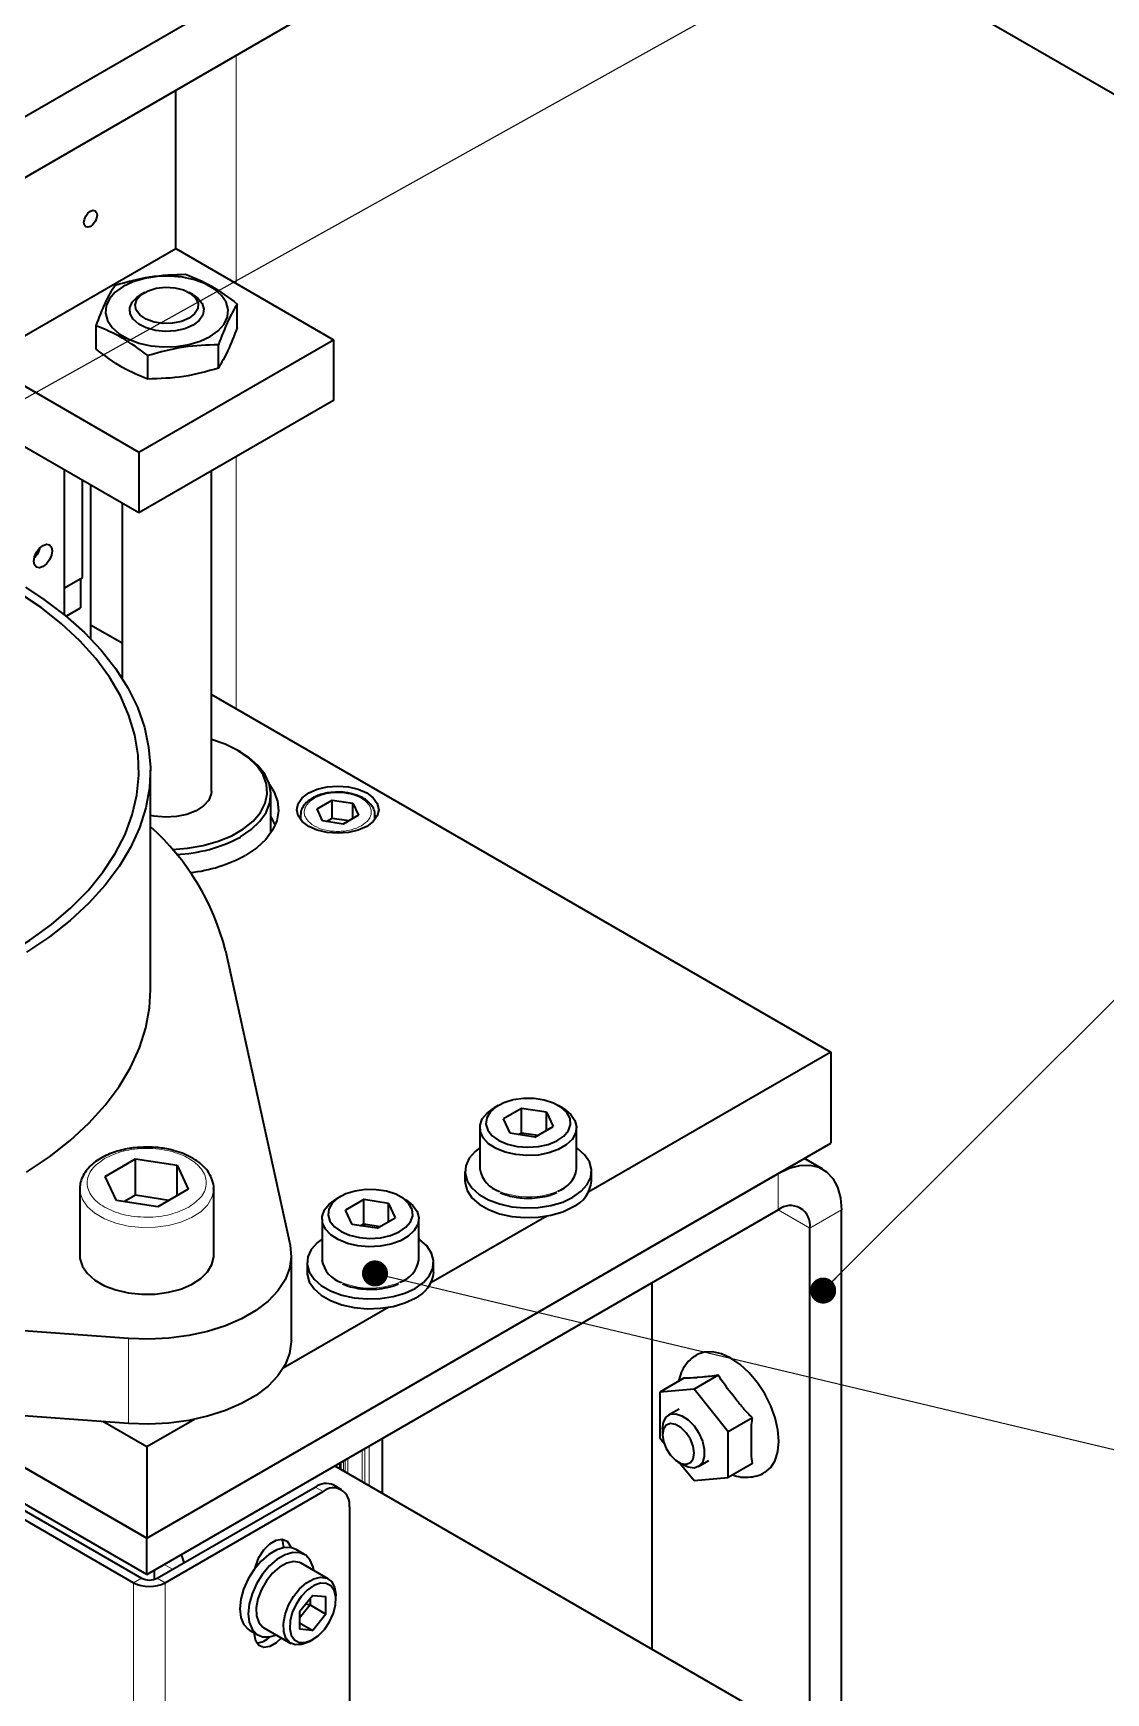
# Paper-space layout 'Blatt1' of a CAD drawing. Header units: millimetres. Extents: x 0 to 1189, y 0 to 841.
# Drawn here: x 979.14 to 1007.97, y 587.57 to 632.18 of the extents above; entities that cross this region are included whole.
import ezdxf

# ---------------------------------------------------------------- set-up
doc = ezdxf.new("R2010")
doc.units = ezdxf.units.MM
doc.layers.add('BESCHRIFTUNG', color=5, linetype='Continuous')
doc.dimstyles.new('SLDDIMSTYLE0', dxfattribs={"dimtxt": 0.18, "dimasz": 0.7, "dimexe": 0, "dimexo": 0.0625, "dimgap": 0, "dimtad": 0, "dimtih": 1, "dimtoh": 1, "dimdec": 0, "dimrnd": 1e-09, "dimzin": 0, "dimdsep": 46, "dimtxsty": 'Standard', "dimblk1": 'DOT', "dimblk2": 'DOT', "dimsah": 1, "dimcen": 0.09, "dimadec": 0, "dimazin": 0, "dimtfac": 0.7, "dimtdec": 0, "dimtofl": 0, "dimtmove": 0, "dimatfit": 3, "dimldrblk": 'DOT', "dimfxl": 1, "dimfrac": 2, "dimtolj": 1, "dimtzin": 0, "dimarcsym": 0})

# ---------------------------------------------------------------- blocks, each defined once
blk = doc.blocks.new('_Dot')
at = {"color": 0, "linetype": 'ByBlock', "lineweight": -2}
blk.add_line((-0.5, 0), (-1, 0), dxfattribs=at)
at = {"color": 0, "linetype": 'ByBlock', "const_width": 0.5}
blk.add_lwpolyline([(-0.25, 0, 1), (0.25, 0, 1)], format="xyb", close=True, dxfattribs=at)

psp = doc.layouts.new('Blatt1')

# ---------------------------------------------------------------- linework, layer by layer
at = {"color": 7, "linetype": 'Continuous', "lineweight": 35}
for p, q in [((1041.067, 611.561), (952.496, 662.671)), ((986.507, 634.31), (978.022, 629.412)), ((986.507, 632.677), (978.729, 628.187)), ((982.972, 626.39), (982.972, 630.636)), ((977.739, 623.369), (982.972, 626.39)), ((982.972, 626.39), (987.215, 623.94)), ((982.133, 625.209), (982.024, 625.146)), ((983.439, 625.146), (983.33, 625.209)), ((981.732, 624.738), (981.732, 624.7)), ((983.732, 624.7), (983.732, 624.738)), ((984.628, 624.27), (984.628, 624.9)), ((980.835, 623.683), (980.835, 624.313)), ((981.982, 620.92), (987.215, 623.94)), ((984.12, 623.175), (984.12, 623.805)), ((987.215, 623.94), (987.215, 622.307)), ((977.739, 623.369), (981.982, 620.92)), ((982.223, 622.882), (982.223, 623.512)), ((987.215, 622.307), (981.982, 619.287)), ((981.982, 619.287), (977.315, 621.981)), ((981.982, 620.92), (981.982, 619.287)), ((979.988, 616.542), (979.988, 620.438)), ((980.469, 617.546), (980.469, 620.16)), ((983.932, 611.798), (983.932, 620.412)), ((980.681, 620.038), (980.681, 615.912)), ((981.532, 619.547), (981.532, 614.848)), ((979.988, 617.269), (980.469, 617.546)), ((980.412, 617.514), (980.412, 616.73)), ((980.029, 616.509), (980.412, 616.73)), ((980.681, 616.28), (981.532, 615.789)), ((983.932, 614.404), (1000.579, 604.794)), ((984.712, 612.86), (984.641, 612.9)), ((982.291, 606.463), (982.291, 612.374)), ((985.532, 610.687), (985.532, 611.717)), ((986.328, 611.162), (986.328, 611.173)), ((986.328, 611.162), (986.328, 611.044)), ((986.77, 611.329), (987.178, 611.565)), ((986.919, 611.007), (986.77, 611.329)), ((987.178, 611.565), (987.736, 611.479)), ((987.178, 611.075), (987.178, 611.565)), ((987.885, 611.157), (987.477, 610.921)), ((987.736, 611.479), (987.885, 611.157)), ((987.736, 611.071), (987.736, 611.479)), ((988.328, 611.162), (988.327, 611.142)), ((988.328, 611.044), (988.328, 611.162)), ((987.477, 610.921), (986.919, 611.007)), ((987.178, 611.075), (987.031, 610.99)), ((987.624, 611.006), (987.178, 611.075)), ((984.309, 607.524), (986.05, 599.601)), ((1000.579, 604.794), (994.074, 601.038)), ((1000.579, 604.794), (1000.579, 602.344)), ((991.641, 603.357), (991.528, 603.292)), ((992.268, 603.278), (991.778, 602.995)), ((992.937, 603.174), (992.268, 603.278)), ((992.268, 602.625), (992.268, 603.278)), ((992.937, 603.174), (993.116, 602.788)), ((992.937, 602.685), (992.937, 603.174)), ((993.367, 603.292), (993.253, 603.357)), ((991.147, 602.761), (991.147, 601.65)), ((991.957, 602.609), (991.778, 602.995)), ((992.626, 602.505), (993.116, 602.788)), ((993.747, 601.65), (993.747, 602.761)), ((982.194, 591.731), (1000.579, 602.344)), ((992.626, 602.505), (991.957, 602.609)), ((992.18, 602.574), (992.268, 602.625)), ((992.268, 602.625), (992.286, 602.558)), ((992.268, 602.625), (992.714, 602.556)), ((981.079, 601.451), (981.896, 601.922)), ((981.896, 601.922), (983.011, 601.75)), ((981.896, 600.943), (981.896, 601.922)), ((1000.365, 601.646), (999.868, 601.933)), ((981.378, 600.807), (981.079, 601.451)), ((982.194, 591.731), (999.165, 601.528)), ((983.011, 601.75), (983.31, 601.106)), ((983.011, 600.934), (983.011, 601.75)), ((990.747, 601.585), (990.747, 601.324)), ((994.147, 601.324), (994.147, 601.585)), ((980.395, 601.115), (980.395, 599.319)), ((981.896, 600.943), (981.601, 600.773)), ((982.788, 600.805), (981.896, 600.943)), ((983.31, 601.106), (982.493, 600.635)), ((983.995, 599.319), (983.995, 601.115)), ((987.398, 600.908), (987.285, 600.842)), ((989.124, 600.842), (989.011, 600.908)), ((982.493, 600.635), (981.378, 600.807)), ((982.194, 590.751), (999.165, 600.548)), ((988.025, 600.829), (987.535, 600.546)), ((987.715, 600.16), (987.535, 600.546)), ((988.694, 600.725), (988.025, 600.829)), ((988.025, 600.175), (988.025, 600.829)), ((988.694, 600.725), (988.874, 600.339)), ((988.694, 600.235), (988.694, 600.725)), ((1000.862, 575.115), (1000.862, 600.548)), ((986.905, 600.312), (986.905, 599.201)), ((988.384, 600.056), (987.715, 600.16)), ((987.938, 600.125), (988.025, 600.175)), ((988.025, 600.175), (988.043, 600.109)), ((988.025, 600.175), (988.471, 600.106)), ((988.384, 600.056), (988.874, 600.339)), ((989.505, 599.201), (989.505, 600.312)), ((992.942, 600.385), (989.831, 598.589)), ((1000.013, 574.241), (1000.013, 600.058)), ((986.081, 597.038), (986.081, 599.319)), ((986.505, 599.136), (986.505, 598.875)), ((989.905, 598.875), (989.905, 599.136)), ((995.771, 598.588), (995.771, 588.746)), ((981.705, 597.093), (967.981, 598.099)), ((988.699, 597.936), (985.864, 596.299)), ((996.632, 596.024), (995.983, 595.649)), ((997.551, 596.106), (996.902, 595.731)), ((997.134, 596.055), (996.995, 596.043)), ((981.705, 594.812), (967.981, 595.817)), ((996.902, 595.731), (995.983, 595.649)), ((995.983, 595.649), (995.983, 594.423)), ((997.821, 594.587), (996.902, 595.731)), ((998.054, 595.431), (997.914, 595.605)), ((996.502, 595.198), (996.219, 595.035)), ((976.891, 594.792), (982.194, 591.731)), ((982.194, 594.18), (981.012, 594.863)), ((983.474, 594.919), (982.194, 594.18)), ((996.053, 594.668), (996.053, 594.505)), ((998.471, 594.962), (997.821, 594.587)), ((988.528, 592.929), (988.528, 594.407)), ((995.983, 594.423), (996.088, 594.292)), ((997.821, 593.362), (997.821, 594.587)), ((998.443, 594.24), (998.443, 594.427)), ((982.194, 591.731), (977.951, 594.18)), ((982.194, 594.18), (982.194, 591.731)), ((987.398, 593.755), (987.398, 593.581)), ((996.478, 593.77), (996.619, 593.689)), ((997.019, 593.649), (997.302, 593.812)), ((976.537, 593.592), (981.841, 590.53)), ((976.749, 593.714), (982.053, 590.652)), ((987.248, 593.668), (998.316, 587.276)), ((996.533, 593.738), (996.902, 593.279)), ((996.902, 593.279), (997.821, 593.362)), ((998.471, 593.736), (997.821, 593.362)), ((982.194, 590.751), (977.951, 593.2)), ((982.477, 590.652), (986.72, 593.102)), ((982.689, 590.53), (986.932, 592.979)), ((987.432, 593.029), (987.22, 593.151)), ((987.639, 592.571), (987.639, 586.039)), ((982.194, 590.751), (982.194, 591.731)), ((986.433, 591.29), (986.206, 591.42)), ((982.399, 590.62), (982.399, 590.869)), ((987.071, 590.632), (986.343, 591.053)), ((986.656, 590.189), (986.303, 589.749)), ((986.656, 590.189), (987.01, 590.157)), ((987.278, 590.077), (987.278, 590.175)), ((986.585, 589.931), (986.303, 589.579)), ((986.303, 589.749), (986.303, 589.278)), ((986.473, 589.961), (986.585, 589.931)), ((986.585, 590.101), (986.585, 589.931)), ((986.585, 589.931), (987.01, 589.686)), ((987.01, 589.686), (987.01, 590.157)), ((985.343, 589.321), (986.071, 588.9)), ((986.303, 589.45), (986.656, 589.246)), ((986.656, 589.246), (986.303, 589.278)), ((987.01, 589.686), (986.656, 589.246)), ((984.956, 589.255), (985.183, 589.125)), ((985.093, 589.142), (985.093, 589.176)), ((986.571, 588.95), (986.656, 588.999))]:
    psp.add_line(p, q, dxfattribs=at)
at = {"color": 8, "linetype": 'Continuous', "lineweight": 18}
for p, q in [((984.598, 625.451), (984.598, 631.575)), ((984.598, 614.019), (984.598, 620.797)), ((999.165, 600.548), (999.165, 601.528)), ((1000.013, 600.058), (999.165, 600.548)), ((1000.013, 600.058), (1000.862, 600.548)), ((981.705, 594.812), (981.705, 597.093)), ((988.176, 594.204), (988.176, 593.132)), ((987.375, 593.594), (987.375, 593.742)), ((987.486, 593.806), (987.486, 593.53)), ((987.524, 593.509), (987.524, 593.827)), ((987.601, 593.872), (987.601, 593.464)), ((987.98, 593.245), (987.98, 594.091)), ((988.057, 593.2), (988.057, 594.136)), ((986.932, 592.979), (986.72, 593.102)), ((982.053, 590.652), (981.841, 590.53)), ((982.477, 590.652), (982.689, 590.53)), ((982.888, 590.89), (982.662, 591.021)), ((981.841, 582.365), (981.841, 590.53)), ((982.689, 582.365), (982.689, 590.53))]:
    psp.add_line(p, q, dxfattribs=at)
at = {"color": 7, "linetype": 'Continuous', "lineweight": 35, "flags": 128}
for points in [[(980.681, 626.986), (980.613, 626.962), (980.556, 626.974), (980.518, 627.018), (980.504, 627.088), (980.518, 627.174), (980.556, 627.262), (980.613, 627.34), (980.681, 627.394), (980.749, 627.418), (980.806, 627.407), (980.844, 627.362), (980.858, 627.292), (980.844, 627.206), (980.806, 627.118), (980.749, 627.04), (980.681, 626.986)], [(983.898, 624.026), (984.115, 624.181), (984.272, 624.358), (984.361, 624.551), (984.379, 624.75), (984.325, 624.946), (984.202, 625.132), (984.014, 625.299), (983.77, 625.44), (983.481, 625.548), (983.159, 625.62), (982.818, 625.651), (982.473, 625.641), (982.14, 625.589), (981.833, 625.499), (981.565, 625.373), (981.348, 625.219), (981.191, 625.041), (981.102, 624.849), (981.084, 624.65), (981.138, 624.453), (981.261, 624.267), (981.449, 624.1), (981.693, 623.96), (981.982, 623.851), (982.304, 623.78), (982.645, 623.749), (982.99, 623.759), (983.323, 623.811), (983.63, 623.901), (983.898, 624.026)], [(983.439, 624.33), (983.222, 624.235), (982.968, 624.177), (982.697, 624.161), (982.429, 624.188), (982.183, 624.255), (981.978, 624.358), (981.828, 624.49), (981.746, 624.64), (981.737, 624.797), (981.801, 624.95), (981.935, 625.087), (982.024, 625.146)], [(983.33, 624.517), (983.127, 624.431), (982.889, 624.383), (982.637, 624.377), (982.393, 624.415), (982.179, 624.493), (982.015, 624.603), (981.914, 624.737), (981.886, 624.881), (981.932, 625.024), (982.05, 625.153), (982.229, 625.256), (982.452, 625.324), (982.7, 625.351), (982.951, 625.335), (983.182, 625.277), (983.373, 625.182), (983.507, 625.059), (983.573, 624.918), (983.563, 624.772), (983.48, 624.635), (983.33, 624.517)], [(983.439, 625.146), (983.568, 625.054), (983.685, 624.912), (983.731, 624.758), (983.703, 624.601), (983.603, 624.455), (983.439, 624.33)], [(979.408, 618.412), (979.503, 618.445), (979.583, 618.429), (979.637, 618.368), (979.656, 618.269), (979.637, 618.149), (979.583, 618.025), (979.503, 617.917), (979.408, 617.841), (979.313, 617.808), (979.233, 617.823), (979.179, 617.885), (979.161, 617.983), (979.179, 618.104), (979.233, 618.227), (979.313, 618.336), (979.408, 618.412)], [(978.423, 607.407), (979.056, 607.802), (979.635, 608.224), (980.157, 608.669), (980.618, 609.137), (981.015, 609.624), (981.347, 610.127), (981.611, 610.643), (981.806, 611.169), (981.931, 611.702), (981.984, 612.239), (981.966, 612.777), (981.877, 613.313), (981.717, 613.843), (981.488, 614.364), (981.189, 614.874), (980.824, 615.369), (980.395, 615.847), (979.903, 616.304), (979.353, 616.738), (978.746, 617.146), (978.723, 617.16)], [(978.939, 617.285), (979.432, 616.961), (980.006, 616.528), (980.521, 616.071), (980.974, 615.594), (981.364, 615.097), (981.688, 614.586), (981.944, 614.061), (982.13, 613.527), (982.246, 612.986), (982.291, 612.442), (982.264, 611.897), (982.166, 611.355), (981.997, 610.819), (981.758, 610.292), (981.451, 609.777), (981.078, 609.276), (980.64, 608.794), (980.14, 608.331), (979.581, 607.892), (978.966, 607.479)], [(984.641, 612.901), (984.3, 613.067), (983.932, 613.195)], [(982.875, 610.242), (983.286, 610.273), (983.713, 610.346), (984.114, 610.459), (984.477, 610.609), (984.792, 610.791), (985.051, 611.001), (985.247, 611.232), (985.374, 611.479), (985.429, 611.734), (985.411, 611.991), (985.319, 612.243), (985.157, 612.483), (984.929, 612.704), (984.641, 612.901)], [(984.711, 610.574), (985.003, 610.772), (985.236, 610.995), (985.405, 611.236), (985.504, 611.49), (985.531, 611.749), (985.486, 612.008), (985.369, 612.259), (985.184, 612.497), (984.936, 612.714), (984.712, 612.86)], [(983.932, 611.798), (983.926, 611.733), (983.861, 611.564), (983.724, 611.409), (983.525, 611.279), (983.276, 611.181), (982.993, 611.122), (982.694, 611.106), (982.397, 611.133), (982.291, 611.154)], [(985.492, 611.986), (985.609, 611.799), (985.705, 611.54), (985.731, 611.275), (985.687, 611.011), (985.574, 610.754), (985.394, 610.51), (985.152, 610.285), (984.853, 610.084)], [(986.55, 611.758), (986.778, 611.858), (987.043, 611.922), (987.328, 611.944), (987.612, 611.922), (987.878, 611.858), (988.106, 611.758), (988.28, 611.626), (988.39, 611.473), (988.428, 611.308), (988.39, 611.144), (988.28, 610.991), (988.106, 610.859), (987.878, 610.759), (987.612, 610.695), (987.328, 610.673), (987.043, 610.695), (986.778, 610.759), (986.55, 610.859), (986.375, 610.991), (986.265, 611.144), (986.228, 611.308), (986.265, 611.473), (986.375, 611.626), (986.55, 611.758)], [(985.647, 610.9), (985.574, 611.046), (985.532, 611.114)], [(978.966, 601.568), (979.581, 601.981), (980.14, 602.42), (980.64, 602.883), (981.078, 603.365), (981.451, 603.866), (981.758, 604.381), (981.997, 604.908), (982.166, 605.444), (982.264, 605.986), (982.291, 606.463)], [(992.111, 602.036), (991.83, 602.1), (991.583, 602.2), (991.382, 602.33), (991.239, 602.484), (991.161, 602.652), (991.152, 602.826), (991.213, 602.997), (991.341, 603.155), (991.528, 603.292)], [(992.152, 602.256), (992.435, 602.234), (992.719, 602.252), (992.986, 602.312), (993.219, 602.407), (993.403, 602.533), (993.528, 602.682), (993.584, 602.843), (993.569, 603.008), (993.484, 603.166), (993.333, 603.306), (993.127, 603.42), (992.878, 603.501), (992.602, 603.544), (992.316, 603.545), (992.039, 603.506), (991.787, 603.428), (991.576, 603.316), (991.421, 603.178), (991.33, 603.022), (991.309, 602.857), (991.359, 602.695), (991.478, 602.545), (991.658, 602.417), (991.888, 602.318), (992.152, 602.256)], [(993.367, 603.292), (993.418, 603.26), (993.591, 603.117), (993.703, 602.955), (993.747, 602.783), (993.72, 602.609), (993.625, 602.444), (993.467, 602.295), (993.253, 602.172), (992.997, 602.081), (992.71, 602.026), (992.409, 602.011), (992.111, 602.036)], [(991.147, 602.218), (991.021, 602.12), (990.86, 601.937), (990.768, 601.739), (990.749, 601.534), (990.805, 601.331), (990.932, 601.14), (991.126, 600.968), (991.377, 600.822), (991.675, 600.711), (992.007, 600.637), (992.358, 600.605), (992.713, 600.616), (993.056, 600.669), (993.373, 600.762), (993.649, 600.891)], [(993.649, 600.891), (993.873, 601.051), (994.034, 601.233), (994.126, 601.432), (994.145, 601.636), (994.089, 601.839), (993.962, 602.031), (993.768, 602.203), (993.747, 602.218)], [(990.747, 601.324), (990.749, 601.272), (990.805, 601.07), (990.932, 600.878), (991.126, 600.706), (991.377, 600.561), (991.675, 600.449), (992.007, 600.376), (992.358, 600.344), (992.713, 600.355), (993.056, 600.408), (993.373, 600.501), (993.649, 600.63)], [(999.165, 601.528), (999.459, 601.668), (999.745, 601.744), (1000.013, 601.755), (1000.256, 601.699), (1000.465, 601.578), (1000.634, 601.396), (1000.759, 601.159), (1000.836, 600.873), (1000.862, 600.548)], [(987.909, 599.807), (988.193, 599.784), (988.476, 599.803), (988.743, 599.862), (988.976, 599.958), (989.161, 600.084), (989.285, 600.232), (989.341, 600.394), (989.326, 600.559), (989.241, 600.716), (989.09, 600.857), (988.884, 600.971), (988.635, 601.052), (988.359, 601.094), (988.073, 601.096), (987.796, 601.057), (987.544, 600.979), (987.334, 600.867), (987.178, 600.729), (987.087, 600.572), (987.066, 600.408), (987.117, 600.246), (987.236, 600.096), (987.415, 599.967), (987.645, 599.869), (987.909, 599.807)], [(987.868, 599.587), (987.588, 599.651), (987.34, 599.751), (987.14, 599.881), (986.996, 600.035), (986.918, 600.203), (986.909, 600.377), (986.97, 600.548), (987.098, 600.706), (987.285, 600.842)], [(989.124, 600.842), (989.176, 600.811), (989.349, 600.668), (989.46, 600.506), (989.504, 600.334), (989.478, 600.16), (989.383, 599.995), (989.224, 599.846), (989.011, 599.723), (988.754, 599.632), (988.467, 599.577), (988.167, 599.562), (987.868, 599.587)], [(986.05, 599.601), (986.08, 599.287), (986.035, 598.974), (985.913, 598.668), (985.719, 598.374), (985.456, 598.099), (985.128, 597.848), (984.743, 597.625), (984.308, 597.436), (983.831, 597.284), (983.323, 597.172), (982.792, 597.102), (982.249, 597.076), (981.705, 597.093)], [(986.905, 599.768), (986.779, 599.67), (986.617, 599.488), (986.525, 599.289), (986.507, 599.085), (986.562, 598.882), (986.69, 598.69), (986.883, 598.518), (987.135, 598.373), (987.433, 598.261), (987.765, 598.188), (988.116, 598.156), (988.47, 598.167), (988.814, 598.22), (989.13, 598.313), (989.407, 598.442)], [(989.407, 598.442), (989.63, 598.601), (989.792, 598.784), (989.884, 598.982), (989.902, 599.187), (989.847, 599.39), (989.719, 599.581), (989.526, 599.754), (989.505, 599.768)], [(980.395, 599.319), (980.4, 599.24), (980.464, 599.033), (980.599, 598.838), (980.8, 598.662), (981.057, 598.514), (981.361, 598.398), (981.699, 598.32), (982.058, 598.283), (982.422, 598.288), (982.777, 598.336), (983.108, 598.423), (983.401, 598.548), (983.645, 598.704), (983.83, 598.885), (983.948, 599.084), (983.994, 599.293), (983.995, 599.319)], [(986.505, 598.875), (986.507, 598.823), (986.562, 598.621), (986.69, 598.429), (986.883, 598.257), (987.135, 598.112), (987.433, 598), (987.765, 597.927), (988.116, 597.895), (988.47, 597.905), (988.814, 597.958), (989.13, 598.052), (989.407, 598.181)], [(986.081, 597.038), (986.08, 597.006), (986.035, 596.693), (985.913, 596.386), (985.719, 596.093), (985.456, 595.817), (985.128, 595.566), (984.743, 595.344), (984.308, 595.155), (983.831, 595.003), (983.323, 594.891), (982.792, 594.821), (982.249, 594.794), (981.705, 594.812)], [(998.801, 593.494), (998.804, 593.496), (998.965, 593.629), (999.084, 593.818), (999.158, 594.055), (999.182, 594.332), (999.158, 594.637), (999.084, 594.959), (998.965, 595.285), (998.804, 595.604), (998.609, 595.902), (998.386, 596.168), (998.144, 596.393), (997.892, 596.567), (997.64, 596.683), (997.398, 596.738), (997.175, 596.73), (996.985, 596.66)], [(996.053, 594.668), (996.079, 594.846), (996.152, 594.98), (996.266, 595.056), (996.412, 595.069), (996.577, 595.018), (996.745, 594.906), (996.902, 594.744), (997.034, 594.547), (997.129, 594.331), (997.178, 594.116), (997.178, 593.922), (997.129, 593.764), (997.034, 593.658), (996.902, 593.613), (996.745, 593.632), (996.619, 593.689)], [(996.053, 594.505), (996.079, 594.323), (996.153, 594.133), (996.266, 593.958), (996.404, 593.82), (996.551, 593.735), (996.69, 593.713), (996.803, 593.758), (996.876, 593.862), (996.902, 594.015), (996.876, 594.198), (996.803, 594.387), (996.69, 594.562), (996.551, 594.7), (996.404, 594.785), (996.266, 594.807), (996.153, 594.763), (996.079, 594.658), (996.053, 594.505)], [(985.109, 590.928), (985.123, 590.987), (985.209, 591.209), (985.341, 591.413), (985.502, 591.574), (985.674, 591.673), (985.836, 591.698), (985.967, 591.647), (986.053, 591.524), (986.07, 591.471)], [(985.816, 591.699), (985.841, 591.647), (985.871, 591.469)], [(986.206, 591.42), (986.083, 591.468), (985.895, 591.473), (985.688, 591.413), (985.475, 591.29), (985.268, 591.111), (985.079, 590.888), (984.92, 590.633), (984.799, 590.36), (984.723, 590.087), (984.697, 589.828), (984.723, 589.598), (984.799, 589.412), (984.92, 589.279), (984.956, 589.255)], [(986.683, 590.857), (986.666, 590.947), (986.59, 591.133), (986.469, 591.266), (986.31, 591.337), (986.121, 591.343), (985.914, 591.282), (985.701, 591.159), (985.494, 590.981), (985.305, 590.757), (985.146, 590.502), (985.025, 590.23), (984.949, 589.956), (984.924, 589.697), (984.949, 589.468), (985.025, 589.281), (985.146, 589.149), (985.305, 589.077), (985.494, 589.072), (985.683, 589.125)], [(986.343, 591.053), (986.302, 591.073), (986.139, 591.099), (985.955, 591.058), (985.763, 590.952), (985.576, 590.789), (985.409, 590.582), (985.275, 590.345), (985.182, 590.096), (985.139, 589.855), (985.147, 589.638), (985.208, 589.461), (985.315, 589.339), (985.343, 589.321)], [(986.571, 588.95), (986.555, 588.941), (986.365, 588.866), (986.19, 588.859), (986.044, 588.918), (985.936, 589.041), (985.876, 589.217), (985.867, 589.434), (985.911, 589.676), (986.003, 589.924), (986.138, 590.161), (986.304, 590.369), (986.491, 590.531), (986.683, 590.637), (986.868, 590.679), (987.03, 590.653), (987.158, 590.561), (987.243, 590.41), (987.278, 590.211), (987.278, 590.175)], [(986.967, 589.275), (987.106, 589.482), (987.209, 589.707), (987.267, 589.934), (987.276, 590.143), (987.234, 590.318), (987.145, 590.444), (987.017, 590.511), (986.86, 590.514), (986.686, 590.452), (986.509, 590.331), (986.345, 590.16), (986.206, 589.953), (986.103, 589.727), (986.045, 589.501), (986.037, 589.292), (986.078, 589.117), (986.167, 588.991), (986.295, 588.924), (986.453, 588.921), (986.626, 588.983), (986.803, 589.104), (986.967, 589.275)], [(985.814, 589.049), (985.674, 588.914), (985.502, 588.815), (985.341, 588.79), (985.209, 588.841), (985.123, 588.963), (985.093, 589.142)]]:
    psp.add_lwpolyline(points, dxfattribs=at)
at = {"color": 8, "linetype": 'Continuous', "lineweight": 18, "flags": 128}
for points in [[(986.369, 610.997), (986.333, 611.102), (986.328, 611.162)], [(988.327, 611.142), (988.327, 611.142), (988.286, 610.997)], [(983.994, 601.107), (983.994, 601.089), (983.948, 600.88), (983.83, 600.681), (983.645, 600.5), (983.401, 600.344), (983.108, 600.22), (982.777, 600.132), (982.422, 600.085), (982.058, 600.079), (981.699, 600.116), (981.361, 600.194), (981.057, 600.31), (980.8, 600.459), (980.599, 600.634), (980.464, 600.829), (980.4, 601.036), (980.395, 601.124)], [(991.675, 601.047), (991.83, 600.99), (992.111, 600.926)], [(987.432, 598.598), (987.588, 598.541), (987.868, 598.476)]]:
    psp.add_lwpolyline(points, dxfattribs=at)
at = {"color": 7, "linetype": 'Continuous', "lineweight": 35}
for centre, radius, start, end in [((978.775, 618.492), 0.574, 313.7762, 346.2292), ((977.89, 605.906), 6.62, 14.1471, 48.3153), ((982.848, 614.041), 3.937, 272.0679, 298.2569), ((982.925, 613.611), 4.019, 276.2808, 298.6563), ((991.902, 601.778), 0.766, 189.5793, 252.7211), ((993.006, 601.769), 0.751, 287.9815, 350.9408), ((993.305, 601.402), 0.846, 294.0092, 354.6707), ((999.496, 600.142), 0.524, 350.786, 129.2033), ((987.659, 599.329), 0.766, 189.5793, 252.7211), ((988.763, 599.319), 0.751, 287.9815, 350.9408), ((989.063, 598.953), 0.846, 294.0092, 354.6707), ((987.013, 592.693), 0.503, 65.6929, 125.6176), ((987.208, 592.641), 0.437, 350.786, 129.2033), ((982.168, 590.805), 1.067, 14.3913, 26.7474), ((982.265, 591.062), 0.461, 242.6097, 297.3903), ((982.265, 591.349), 0.922, 242.6097, 297.3903), ((985.1, 589.492), 0.583, 274.7793, 314.1601)]:
    psp.add_arc(centre, radius, start, end, dxfattribs=at)
at = {"color": 8, "linetype": 'Continuous', "lineweight": 18}
for centre, radius, start, end in [((992.447, 602.977), 2.079, 260.7041, 292.3652), ((988.204, 600.528), 2.079, 260.7041, 292.3652), ((997.111, 595.529), 0.527, 87.4534, 102.7657), ((996.344, 594.2), 2.107, 35.7603, 41.8289), ((997.218, 594.334), 1.229, 355.6525, 4.3475)]:
    psp.add_arc(centre, radius, start, end, dxfattribs=at)
at = {"color": 7, "linetype": 'Continuous', "lineweight": 35}
for points, knots in [([(981.343, 625.408), (981.654, 625.495), (982.286, 625.671), (982.918, 625.691), (983.24, 625.701)], [0, 0, 0, 0, 0.491212, 1, 1, 1, 1]), ([(983.24, 625.701), (983.467, 625.609), (983.929, 625.42), (984.392, 625.076), (984.628, 624.9)], [0, 0, 0, 0, 0.4912125, 1, 1, 1, 1]), ([(980.835, 624.313), (980.919, 624.531), (981.088, 624.975), (981.257, 625.262), (981.343, 625.408)], [0, 0, 0, 0, 0.491212, 1, 1, 1, 1]), ([(984.628, 624.9), (984.544, 624.759), (984.375, 624.473), (984.206, 624.031), (984.12, 623.805)], [0, 0, 0, 0, 0.491212, 1, 1, 1, 1]), ([(982.223, 623.512), (981.996, 623.682), (981.534, 624.028), (981.071, 624.217), (980.835, 624.313)], [0, 0, 0, 0, 0.491212, 1, 1, 1, 1]), ([(984.628, 624.27), (984.544, 624.052), (984.375, 623.608), (984.206, 623.321), (984.12, 623.175)], [0, 0, 0, 0, 0.491212, 1, 1, 1, 1]), ([(982.223, 622.882), (981.996, 622.974), (981.534, 623.163), (981.071, 623.507), (980.835, 623.683)], [0, 0, 0, 0, 0.491212, 1, 1, 1, 1]), ([(984.12, 623.805), (983.809, 623.796), (983.177, 623.777), (982.545, 623.601), (982.223, 623.512)], [0, 0, 0, 0, 0.491212, 1, 1, 1, 1]), ([(984.12, 623.175), (983.809, 623.088), (983.177, 622.912), (982.545, 622.892), (982.223, 622.882)], [0, 0, 0, 0, 0.491212, 1, 1, 1, 1]), ([(986.669, 611.629), (986.633, 611.609), (986.552, 611.563), (986.453, 611.473), (986.374, 611.362), (986.33, 611.259), (986.333, 611.195), (986.334, 611.176)], [0, 0, 0, 0, 0.183245, 0.412225, 0.648137, 0.895317, 1, 1, 1, 1]), ([(987.328, 611.781), (987.243, 611.777), (987.124, 611.772), (986.958, 611.74), (986.828, 611.702), (986.723, 611.663), (986.676, 611.634), (986.669, 611.629)], [0, 0, 0, 0, 0.352073, 0.493208, 0.723696, 0.956736, 1, 1, 1, 1]), ([(988.321, 611.139), (988.323, 611.172), (988.328, 611.256), (988.272, 611.383), (988.175, 611.504), (988.042, 611.605), (987.894, 611.679), (987.743, 611.729), (987.594, 611.762), (987.456, 611.779), (987.363, 611.78), (987.328, 611.781)], [0, 0, 0, 0, 0.092378, 0.232635, 0.369069, 0.494096, 0.628747, 0.73194, 0.822157, 0.93201, 1, 1, 1, 1]), ([(982.195, 602.239), (982.081, 602.235), (981.921, 602.23), (981.693, 602.197), (981.504, 602.159), (981.293, 602.096), (981.09, 602.013), (980.9, 601.909), (980.731, 601.785), (980.588, 601.641), (980.479, 601.477), (980.408, 601.303), (980.401, 601.183), (980.398, 601.126)], [0, 0, 0, 0, 0.124173, 0.174462, 0.257136, 0.34167, 0.431175, 0.52339, 0.617714, 0.713741, 0.81145, 0.911552, 1, 1, 1, 1]), ([(983.991, 601.106), (983.992, 601.116), (984.003, 601.198), (983.963, 601.35), (983.872, 601.547), (983.73, 601.72), (983.551, 601.869), (983.345, 601.991), (983.119, 602.088), (982.897, 602.156), (982.686, 602.2), (982.46, 602.231), (982.294, 602.236), (982.195, 602.239)], [0, 0, 0, 0, 0.0152905, 0.1287527, 0.2360548, 0.3442302, 0.4507804, 0.5536801, 0.6509127, 0.7486817, 0.8206199, 0.8923616, 1, 1, 1, 1]), ([(991.695, 601.011), (991.765, 600.983), (991.897, 600.931), (992.049, 600.904), (992.119, 600.891)], [0, 0, 0, 0, 0.535719, 1, 1, 1, 1]), ([(992.119, 600.891), (992.168, 600.885), (992.31, 600.866), (992.554, 600.862), (992.836, 600.896), (993.062, 600.95), (993.176, 601.003), (993.215, 601.021)], [0, 0, 0, 0, 0.130237, 0.37758, 0.625385, 0.873645, 1, 1, 1, 1]), ([(987.452, 598.562), (987.523, 598.534), (987.655, 598.482), (987.806, 598.455), (987.877, 598.442)], [0, 0, 0, 0, 0.535719, 1, 1, 1, 1]), ([(987.877, 598.442), (987.926, 598.435), (988.068, 598.417), (988.312, 598.413), (988.593, 598.447), (988.82, 598.5), (988.933, 598.554), (988.972, 598.572)], [0, 0, 0, 0, 0.130237, 0.37758, 0.625385, 0.873645, 1, 1, 1, 1]), ([(996.99, 596.655), (996.94, 596.627), (996.82, 596.558), (996.674, 596.392), (996.549, 596.18), (996.505, 596.019), (996.483, 595.937)], [0, 0, 0, 0, 0.189657, 0.45746, 0.724719, 1, 1, 1, 1]), ([(996.995, 596.043), (996.989, 596.042), (996.858, 596.03), (996.743, 596.027), (996.632, 596.024)], [0, 0, 0, 0, 0.046256, 1, 1, 1, 1]), ([(997.551, 596.106), (997.477, 596.094), (997.328, 596.071), (997.199, 596.061), (997.134, 596.055)], [0, 0, 0, 0, 0.496644, 1, 1, 1, 1]), ([(997.914, 595.605), (997.908, 595.613), (997.778, 595.775), (997.662, 595.944), (997.551, 596.106)], [0, 0, 0, 0, 0.046256, 1, 1, 1, 1]), ([(998.471, 594.962), (998.397, 595.036), (998.247, 595.186), (998.119, 595.349), (998.054, 595.431)], [0, 0, 0, 0, 0.4966438, 1, 1, 1, 1]), ([(998.443, 594.427), (998.442, 594.578), (998.44, 594.752), (998.467, 594.938), (998.471, 594.962)], [0, 0, 0, 0, 0.872097, 1, 1, 1, 1]), ([(998.471, 593.736), (998.461, 593.816), (998.441, 593.978), (998.443, 594.152), (998.443, 594.24)], [0, 0, 0, 0, 0.496644, 1, 1, 1, 1]), ([(997.94, 593.43), (997.975, 593.418), (998.091, 593.375), (998.293, 593.357), (998.533, 593.383), (998.705, 593.433), (998.783, 593.488), (998.797, 593.498)], [0, 0, 0, 0, 0.122414, 0.40654, 0.677591, 0.942067, 1, 1, 1, 1])]:
    psp.add_open_spline(points, degree=3, knots=knots, dxfattribs=at)
at = {"color": 8, "linetype": 'Continuous', "lineweight": 18}
for points in [[(987.964, 610.876), (987.876, 610.834), (987.739, 610.771), (987.512, 610.731), (987.328, 610.72), (987.143, 610.731), (986.918, 610.772), (986.676, 610.867), (986.512, 611.007), (986.44, 611.137), (986.421, 611.243), (986.441, 611.349), (986.51, 611.481), (986.62, 611.559), (986.691, 611.611)], [(986.691, 611.611), (986.78, 611.652), (986.916, 611.715), (987.144, 611.755), (987.328, 611.767), (987.512, 611.755), (987.737, 611.714), (987.979, 611.619), (988.144, 611.48), (988.215, 611.35), (988.234, 611.243), (988.215, 611.137), (988.146, 611.006), (988.036, 610.927), (987.964, 610.876)], [(983.326, 600.625), (983.168, 600.552), (982.926, 600.439), (982.522, 600.368), (982.195, 600.348), (981.867, 600.368), (981.466, 600.441), (981.036, 600.61), (980.744, 600.858), (980.617, 601.089), (980.583, 601.279), (980.618, 601.468), (980.74, 601.701), (980.936, 601.841), (981.063, 601.932)], [(981.063, 601.932), (981.221, 602.005), (981.463, 602.118), (981.867, 602.189), (982.194, 602.209), (982.523, 602.189), (982.923, 602.116), (983.353, 601.948), (983.645, 601.699), (983.772, 601.468), (983.806, 601.279), (983.771, 601.09), (983.649, 600.856), (983.453, 600.716), (983.326, 600.625)]]:
    psp.add_open_spline(points, degree=3, knots=[0, 0, 0, 0, 0.119728, 0.18418, 0.25, 0.31582, 0.380272, 0.5, 0.619728, 0.68418, 0.75, 0.81582, 0.880272, 1, 1, 1, 1], dxfattribs=at)

# ---------------------------------------------------------------- leaders
at = {"layer": 'BESCHRIFTUNG'}
for points in [[(953.201, 608.027), (1081.76, 679.694)], [(1000.372, 598.382), (1081.76, 679.694)], [(988.329, 598.843), (1130.341, 564.956)]]:
    psp.add_leader(points, dimstyle='SLDDIMSTYLE0', dxfattribs=at)

doc.saveas('drawing.dxf')
